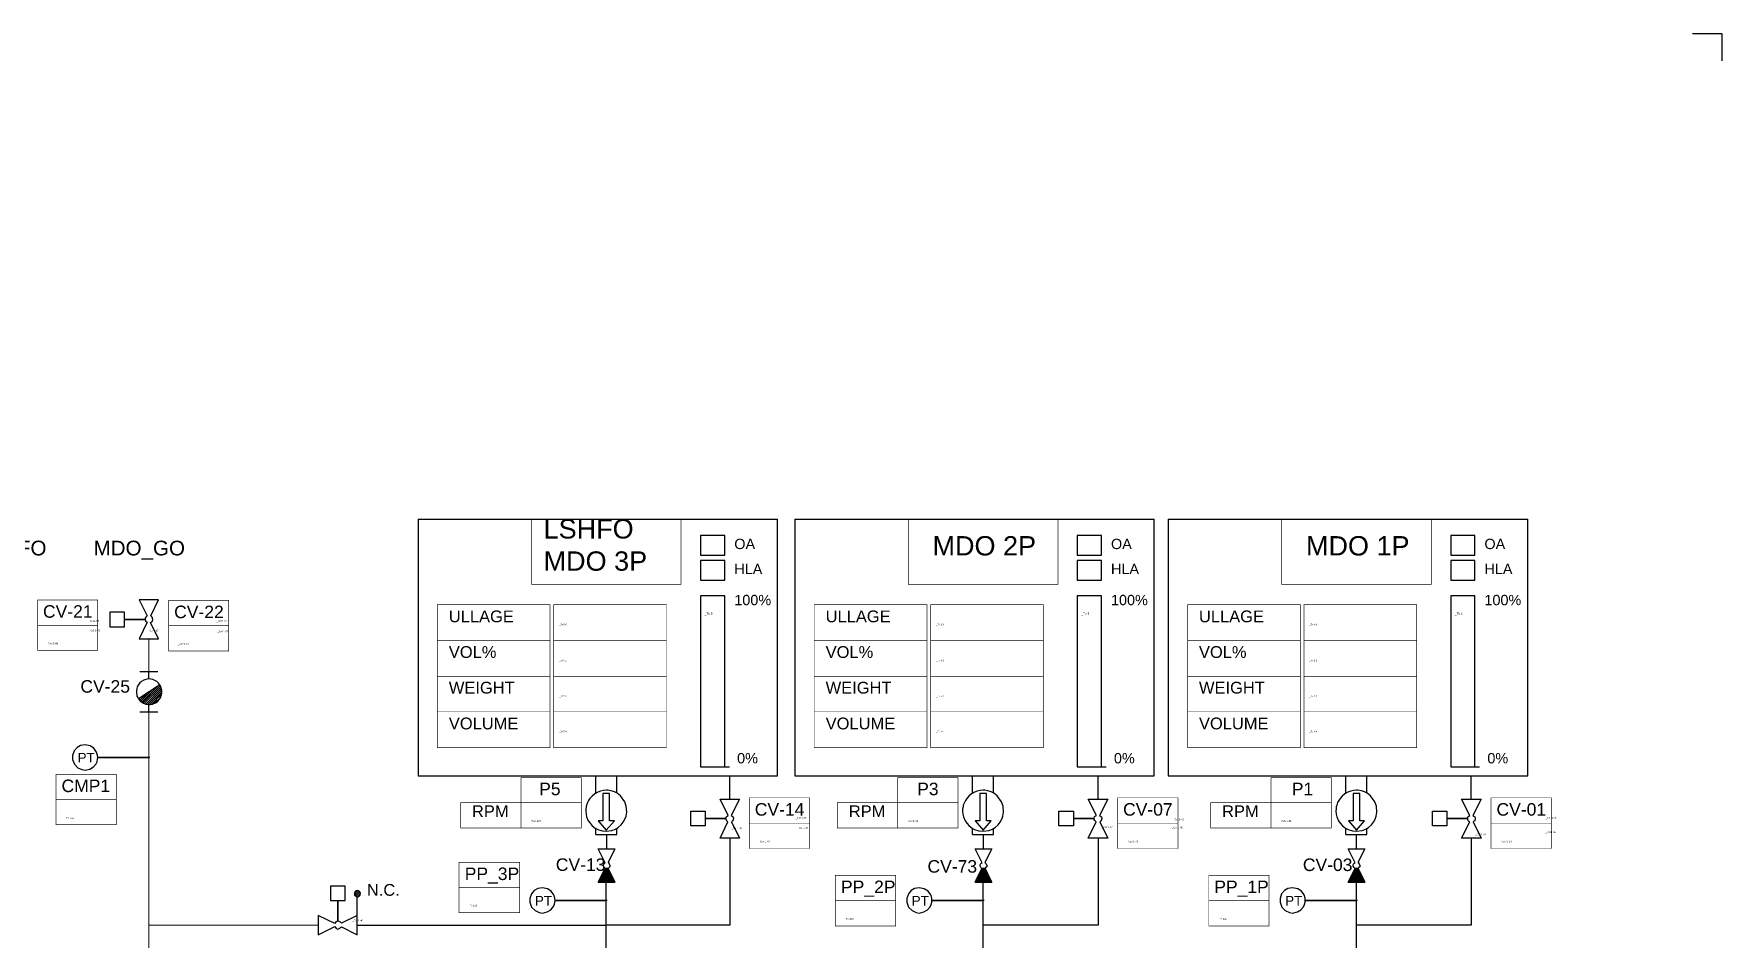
# Model space of a CAD drawing. Header units: millimetres. Extents: x 3560 to 26675, y 33959 to 46412.
# Drawn here: x 15218 to 26675, y 40264 to 46412 of the extents above; entities that cross this region are included whole.
import ezdxf
from ezdxf.enums import TextEntityAlignment as Align

# ---------------------------------------------------------------- set-up
doc = ezdxf.new("R2010")
doc.units = ezdxf.units.MM
for name, color, linetype in [('Alarm text', 1, 'Continuous'), ('Ballast', 80, 'Continuous'), ('Bar graph', 200, 'Continuous'), ('Control valve', 11, 'Continuous'), ('Free values', 80, 'Continuous'), ('Graph', 100, 'Continuous'), ('LSHFO lines', 50, 'Continuous'), ('MDO lines', 200, 'Continuous'), ('Object fields', 21, 'Continuous'), ('Objects not controlled', 40, 'Continuous'), ('Pumps', 130, 'Continuous'), ('TEKST', 7, 'Continuous'), ('Typical valve position', 1, 'Continuous')]:
    doc.layers.add(name, color=color, linetype=linetype)
for name, color, linetype, lineweight, plot in [('High Level Alarm', 30, 'Continuous', 25, False), ('Overfill Alarm', 1, 'Continuous', 25, False), ('Pressure transmitters', 30, 'Continuous', 25, False)]:
    doc.layers.add(name, color=color, linetype=linetype, lineweight=lineweight, plot=plot)
doc.styles.add('Arial', font='arial.ttf', dxfattribs={"height": 50})
doc.styles.get("Standard").update_dxf_attribs({"font": 'ARIAL.TTF'})

msp = doc.modelspace()

# ---------------------------------------------------------------- hatches: boundary and pattern name
at = {"layer": 'Objects not controlled'}
h = msp.add_hatch(dxfattribs=at)
h.set_pattern_fill('ANSI31', color=256, scale=3)
h.set_pattern_definition([(45, (842.656, 0), (-6.735192, 6.735192), [])])
h.paths.add_polyline_path([(15929, 41896), (15934, 41888), (15940, 41882), (15951, 41873), (15962, 41866), (15978, 41860), (15993, 41858), (16009, 41858), (16027, 41862), (16044, 41869), (16060, 41881), (16069, 41891), (16080, 41911), (16085, 41927), (16086, 41934), (16086, 41952), (16083, 41969), (16079, 41980), (16075, 41987), (16073, 41991)])
h = msp.add_hatch(dxfattribs=at)
h.set_pattern_fill('ANSI31', color=256, scale=36.0525, angle=-270)
h.set_pattern_definition([(135, (15871.1453, 32868.153), (-3.186621, -3.186621), [])])
h.paths.add_polyline_path([(19161, 40652), (19115, 40745), (19095, 40745), (19048, 40652)])
h = msp.add_hatch(dxfattribs=at)
h.set_pattern_fill('ANSI31', color=256, scale=36.0525, angle=-270)
h.set_pattern_definition([(135, (18427.8857, 32868.153), (-3.186621, -3.186621), [])])
h.paths.add_polyline_path([(21718, 40652), (21671, 40745), (21651, 40745), (21605, 40652)])
h = msp.add_hatch(dxfattribs=at)
h.set_pattern_fill('ANSI31', color=256, scale=36.0525, angle=-270)
h.set_pattern_definition([(135, (20959.3057, 32868.153), (-3.186621, -3.186621), [])])
h.paths.add_polyline_path([(24249, 40652), (24203, 40745), (24183, 40745), (24136, 40652)])
at = {"layer": 'Typical valve position'}
h = msp.add_hatch(dxfattribs=at)
h.set_pattern_fill('ANSI31', color=256, scale=3, angle=450)
h.set_pattern_definition([(135, (57308.4, 27154.368), (-6.735192, -6.735192), [])])
h.paths.add_polyline_path([(17411, 40553), (17413, 40553), (17417, 40553), (17423, 40555), (17427, 40558), (17432, 40564), (17433, 40569), (17434, 40575), (17432, 40582), (17430, 40585), (17427, 40588), (17424, 40591), (17421, 40593), (17416, 40594), (17410, 40593), (17406, 40592), (17401, 40590), (17398, 40587), (17396, 40584), (17394, 40579), (17393, 40575), (17393, 40571), (17393, 40568), (17395, 40564), (17397, 40561), (17399, 40558), (17402, 40556), (17405, 40554), (17409, 40553)])

# ---------------------------------------------------------------- linework, layer by layer
at = {"layer": 'Bar graph'}
for points in [[(19906, 41435), (19938, 41435)], [(22463, 41435), (22494, 41435)], [(24997, 41435), (25028, 41435)]]:
    msp.add_lwpolyline(points, dxfattribs=at)
at = {"layer": 'Control valve'}
for points in [[(16065, 42568), (15933, 42568), (15987, 42459), (15980, 42454), (15977, 42450), (15974, 42444), (15973, 42436), (15834, 42436), (15834, 42485), (15734, 42485), (15734, 42386), (15834, 42386), (15834, 42436), (15973, 42436), (15977, 42421), (15988, 42416), (15933, 42303), (16065, 42303), (16009, 42415), (16023, 42424), (16026, 42436), (16021, 42450), (16016, 42455), (16011, 42459)], [(20006, 40951), (19874, 40951), (19928, 41060), (19921, 41066), (19918, 41070), (19915, 41076), (19913, 41084), (19774, 41084), (19774, 41034), (19675, 41034), (19675, 41134), (19774, 41134), (19774, 41084), (19913, 41084), (19918, 41098), (19929, 41104), (19874, 41216), (20006, 41216), (19950, 41104), (19964, 41096), (19966, 41084), (19962, 41069), (19957, 41065), (19952, 41060)], [(22505, 40951), (22373, 40951), (22427, 41060), (22420, 41066), (22417, 41070), (22414, 41076), (22412, 41084), (22273, 41084), (22273, 41034), (22174, 41034), (22174, 41134), (22273, 41134), (22273, 41084), (22412, 41084), (22416, 41098), (22428, 41104), (22373, 41216), (22505, 41216), (22449, 41104), (22463, 41096), (22465, 41084), (22461, 41069), (22456, 41065), (22451, 41060)], [(25039, 40951), (24906, 40951), (24961, 41060), (24953, 41066), (24950, 41070), (24948, 41076), (24946, 41084), (24807, 41084), (24807, 41034), (24708, 41034), (24708, 41134), (24807, 41134), (24807, 41084), (24946, 41084), (24950, 41098), (24961, 41104), (24906, 41216), (25039, 41216), (24983, 41104), (24996, 41096), (24999, 41084), (24995, 41069), (24989, 41065), (24984, 41060)], [(17413, 40294), (17413, 40426), (17305, 40372), (17299, 40379), (17295, 40382), (17289, 40385), (17281, 40386), (17281, 40526), (17331, 40526), (17331, 40625), (17231, 40625), (17231, 40526), (17281, 40526), (17281, 40386), (17267, 40382), (17261, 40371), (17148, 40426), (17148, 40294), (17261, 40350), (17269, 40336), (17281, 40333), (17295, 40338), (17300, 40343), (17305, 40348)]]:
    msp.add_lwpolyline(points, close=True, dxfattribs=at)
at = {"layer": 'Defpoints'}
msp.add_lwpolyline([(26675, 46228), (26675, 46412), (26474, 46412)], dxfattribs=at)
at = {"layer": 'Graph'}
for points in [[(19742, 41434), (19906, 41434), (19906, 42595), (19742, 42595)], [(22298, 41434), (22463, 41434), (22463, 42595), (22298, 42595)], [(24832, 41434), (24997, 41434), (24997, 42595), (24832, 42595)]]:
    msp.add_lwpolyline(points, close=True, dxfattribs=at)
at = {"layer": 'High Level Alarm'}
for points in [[(19742, 42836), (19742, 42702), (19906, 42702), (19906, 42836), (19742, 42836)], [(22298, 42836), (22298, 42702), (22463, 42702), (22463, 42836), (22298, 42836)], [(24832, 42836), (24832, 42702), (24997, 42702), (24997, 42836), (24832, 42836)]]:
    msp.add_lwpolyline(points, close=True, dxfattribs=at)
at = {"layer": 'LSHFO lines'}
for points in [[(19105, 40877), (19105, 40975)], [(21661, 40877), (21661, 40975)], [(24193, 40877), (24193, 40975)]]:
    msp.add_lwpolyline(points, dxfattribs=at)
at = {"layer": 'MDO lines', "linetype": 'Continuous', "lineweight": 20}
for points in [[(15999, 42303), (15999, 42081)], [(15999, 41808), (15999, 36100)], [(17148, 40360), (15999, 40360)]]:
    msp.add_lwpolyline(points, dxfattribs=at)
at = {"layer": 'MDO lines'}
for points in [[(19940, 41216), (19940, 41374)], [(22439, 41216), (22439, 41374)], [(24972, 41216), (24972, 41374)], [(19940, 40951), (19940, 40360), (19102, 40360)], [(22439, 40951), (22439, 40360), (21659, 40360)], [(24972, 40951), (24972, 40360), (24193, 40360)], [(19102, 39750), (19102, 40652)], [(21659, 39708), (21659, 40652)], [(24193, 39708), (24193, 40652)], [(17413, 40360), (19102, 40360)]]:
    msp.add_lwpolyline(points, dxfattribs=at)
at = {"layer": 'Object fields'}
for points in [[(17825, 43116), (17825, 41374), (20264, 41374), (20264, 43116)], [(17825, 43116), (20264, 43116)], [(20382, 43116), (20382, 41374), (22821, 41374), (22821, 43116)], [(20382, 43116), (22821, 43116)], [(22916, 43116), (22916, 41374), (25355, 41374), (25355, 43116)], [(22916, 43116), (25355, 43116)]]:
    msp.add_lwpolyline(points, dxfattribs=at)
at = {"layer": 'Object fields', "const_width": 4.38}
for points in [[(19610, 43116), (18595, 43116), (18595, 42674), (19610, 42674), (19610, 43116)], [(22167, 43116), (21151, 43116), (21151, 42674), (22167, 42674), (22167, 43116)], [(24701, 43116), (23685, 43116), (23685, 42674), (24701, 42674), (24701, 43116)], [(15652, 42568), (15243, 42568), (15243, 42396), (15652, 42396), (15652, 42568)], [(16541, 42565), (16132, 42565), (16132, 42394), (16541, 42394), (16541, 42565)], [(18721, 42535), (17956, 42535), (17956, 42292), (18721, 42292), (18721, 42535)], [(19511, 42535), (18746, 42535), (18746, 42292), (19511, 42292), (19511, 42535)], [(21278, 42535), (20513, 42535), (20513, 42292), (21278, 42292), (21278, 42535)], [(22067, 42535), (21303, 42535), (21303, 42292), (22067, 42292), (22067, 42535)], [(23811, 42535), (23047, 42535), (23047, 42292), (23811, 42292), (23811, 42535)], [(24601, 42535), (23836, 42535), (23836, 42292), (24601, 42292), (24601, 42535)], [(15652, 42396), (15243, 42396), (15243, 42225), (15652, 42225), (15652, 42396)], [(16541, 42394), (16132, 42394), (16132, 42222), (16541, 42222), (16541, 42394)], [(18721, 42292), (17956, 42292), (17956, 42050), (18721, 42050), (18721, 42292)], [(19511, 42292), (18746, 42292), (18746, 42050), (19511, 42050), (19511, 42292)], [(21278, 42292), (20513, 42292), (20513, 42050), (21278, 42050), (21278, 42292)], [(22067, 42292), (21303, 42292), (21303, 42050), (22067, 42050), (22067, 42292)], [(23811, 42292), (23047, 42292), (23047, 42050), (23811, 42050), (23811, 42292)], [(24601, 42292), (23836, 42292), (23836, 42050), (24601, 42050), (24601, 42292)], [(18721, 42050), (17956, 42050), (17956, 41808), (18721, 41808), (18721, 42050)], [(19511, 42050), (18746, 42050), (18746, 41808), (19511, 41808), (19511, 42050)], [(21278, 42050), (20513, 42050), (20513, 41808), (21278, 41808), (21278, 42050)], [(22067, 42050), (21303, 42050), (21303, 41808), (22067, 41808), (22067, 42050)], [(23811, 42050), (23047, 42050), (23047, 41808), (23811, 41808), (23811, 42050)], [(24601, 42050), (23836, 42050), (23836, 41808), (24601, 41808), (24601, 42050)], [(18721, 41808), (17956, 41808), (17956, 41565), (18721, 41565), (18721, 41808)], [(19511, 41808), (18746, 41808), (18746, 41565), (19511, 41565), (19511, 41808)], [(21278, 41808), (20513, 41808), (20513, 41565), (21278, 41565), (21278, 41808)], [(22067, 41808), (21303, 41808), (21303, 41565), (22067, 41565), (22067, 41808)], [(23811, 41808), (23047, 41808), (23047, 41565), (23811, 41565), (23811, 41808)], [(24601, 41808), (23836, 41808), (23836, 41565), (24601, 41565), (24601, 41808)], [(15778, 41384), (15369, 41384), (15369, 41212), (15778, 41212), (15778, 41384)], [(18932, 41362), (18523, 41362), (18523, 41191), (18932, 41191), (18932, 41362)], [(21488, 41362), (21079, 41362), (21079, 41191), (21488, 41191), (21488, 41362)], [(24022, 41362), (23613, 41362), (23613, 41191), (24022, 41191), (24022, 41362)], [(15778, 41212), (15369, 41212), (15369, 41041), (15778, 41041), (15778, 41212)], [(18523, 41191), (18114, 41191), (18114, 41019), (18523, 41019), (18523, 41191)], [(18932, 41191), (18523, 41191), (18523, 41019), (18932, 41019), (18932, 41191)], [(20482, 41224), (20073, 41224), (20073, 41052), (20482, 41052), (20482, 41224)], [(21079, 41191), (20670, 41191), (20670, 41019), (21079, 41019), (21079, 41191)], [(21488, 41191), (21079, 41191), (21079, 41019), (21488, 41019), (21488, 41191)], [(22981, 41224), (22572, 41224), (22572, 41052), (22981, 41052), (22981, 41224)], [(23613, 41191), (23204, 41191), (23204, 41019), (23613, 41019), (23613, 41191)], [(24022, 41191), (23613, 41191), (23613, 41019), (24022, 41019), (24022, 41191)], [(25515, 41224), (25106, 41224), (25106, 41052), (25515, 41052), (25515, 41224)], [(20482, 41052), (20073, 41052), (20073, 40880), (20482, 40880), (20482, 41052)], [(22981, 41052), (22572, 41052), (22572, 40880), (22981, 40880), (22981, 41052)], [(25515, 41052), (25106, 41052), (25106, 40880), (25515, 40880), (25515, 41052)], [(18514, 40787), (18104, 40787), (18104, 40615), (18514, 40615), (18514, 40787)], [(21066, 40698), (20657, 40698), (20657, 40526), (21066, 40526), (21066, 40698)], [(23600, 40698), (23191, 40698), (23191, 40526), (23600, 40526), (23600, 40698)], [(18514, 40615), (18104, 40615), (18104, 40444), (18514, 40444), (18514, 40615)], [(21066, 40526), (20657, 40526), (20657, 40354), (21066, 40354), (21066, 40526)], [(23600, 40526), (23191, 40526), (23191, 40354), (23600, 40354), (23600, 40526)]]:
    msp.add_lwpolyline(points, dxfattribs=at)
at = {"layer": 'Objects not controlled'}
for points in [[(15938, 42081), (16060, 42081)], [(15999, 42031), (15999, 42081)], [(16075, 41987), (16071, 41994), (16065, 42002), (16052, 42014), (16040, 42021), (16025, 42027), (16012, 42030), (15999, 42031), (15988, 42030), (15979, 42028), (15964, 42023), (15948, 42013), (15937, 42004), (15927, 41990), (15920, 41977), (15916, 41965), (15914, 41953), (15914, 41938), (15916, 41925), (15918, 41915), (15923, 41905), (15925, 41901), (15932, 41891), (15942, 41880), (15951, 41873), (15962, 41866), (15978, 41860), (15993, 41858), (16010, 41858), (16024, 41861), (16044, 41869), (16055, 41877), (16069, 41891), (16077, 41904), (16083, 41919), (16086, 41934), (16086, 41952), (16083, 41969), (16079, 41980), (16075, 41987)], [(16073, 41991), (15929, 41896)], [(15999, 41808), (15999, 41858)], [(15938, 41808), (16060, 41808)], [(19161, 40652), (19048, 40652), (19095, 40745), (19088, 40750), (19083, 40760), (19083, 40770), (19087, 40779), (19095, 40783), (19048, 40877), (19161, 40877), (19115, 40785), (19118, 40783), (19123, 40776), (19127, 40765), (19127, 40756), (19119, 40748), (19115, 40745), (19120, 40733), (19129, 40716), (19138, 40698), (19161, 40652)], [(21718, 40652), (21605, 40652), (21651, 40745), (21645, 40750), (21639, 40760), (21639, 40770), (21644, 40779), (21652, 40783), (21605, 40877), (21718, 40877), (21671, 40785), (21674, 40783), (21680, 40776), (21684, 40765), (21684, 40756), (21676, 40748), (21671, 40745), (21677, 40733), (21686, 40716), (21694, 40698), (21718, 40652)], [(24249, 40652), (24136, 40652), (24183, 40745), (24177, 40750), (24171, 40760), (24171, 40770), (24175, 40779), (24184, 40783), (24136, 40877), (24249, 40877), (24203, 40785), (24206, 40783), (24211, 40776), (24215, 40765), (24215, 40756), (24207, 40748), (24203, 40745), (24209, 40733), (24217, 40716), (24226, 40698), (24249, 40652)]]:
    msp.add_lwpolyline(points, dxfattribs=at)
for points in [[(16073, 41991), (15929, 41896), (15934, 41888), (15940, 41882), (15951, 41873), (15962, 41866), (15978, 41860), (15993, 41858), (16008, 41858), (16027, 41862), (16044, 41869), (16060, 41881), (16069, 41891), (16080, 41911), (16085, 41927), (16086, 41934), (16087, 41943), (16085, 41960), (16083, 41969), (16079, 41980), (16075, 41987), (16073, 41991)], [(19115, 40745), (19095, 40745), (19048, 40652), (19161, 40652), (19115, 40745)], [(21671, 40745), (21651, 40745), (21605, 40652), (21718, 40652), (21671, 40745)], [(24203, 40745), (24183, 40745), (24136, 40652), (24249, 40652), (24203, 40745)]]:
    msp.add_lwpolyline(points, close=True, dxfattribs=at)
at = {"layer": 'Overfill Alarm'}
for points in [[(19742, 43005), (19742, 42872), (19906, 42872), (19906, 43005), (19742, 43005)], [(22298, 43005), (22298, 42872), (22463, 42872), (22463, 43005), (22298, 43005)], [(24832, 43005), (24832, 42872), (24997, 42872), (24997, 43005), (24832, 43005)]]:
    msp.add_lwpolyline(points, close=True, dxfattribs=at)
at = {"layer": 'Pressure transmitters'}
for points in [[(16006, 41499), (15652, 41499), (15651, 41513), (15644, 41535), (15626, 41561), (15600, 41578), (15566, 41585), (15534, 41579), (15511, 41565), (15492, 41543), (15481, 41512), (15481, 41485), (15493, 41453), (15517, 41428), (15544, 41416), (15566, 41413), (15598, 41419), (15622, 41434), (15640, 41455), (15647, 41469), (15651, 41486), (15652, 41499), (15999, 41499)], [(19109, 40528), (18755, 40528), (18754, 40542), (18747, 40565), (18729, 40590), (18704, 40607), (18669, 40614), (18637, 40608), (18614, 40594), (18595, 40572), (18584, 40541), (18584, 40515), (18596, 40482), (18620, 40458), (18647, 40445), (18669, 40442), (18702, 40449), (18725, 40463), (18743, 40484), (18750, 40499), (18754, 40515), (18755, 40528), (19102, 40528)], [(21666, 40528), (21312, 40528), (21311, 40542), (21304, 40565), (21286, 40590), (21260, 40607), (21226, 40614), (21193, 40608), (21171, 40594), (21152, 40572), (21141, 40541), (21141, 40515), (21153, 40482), (21177, 40458), (21204, 40445), (21226, 40442), (21258, 40449), (21282, 40463), (21300, 40484), (21307, 40499), (21311, 40515), (21312, 40528), (21659, 40528)], [(24200, 40528), (23845, 40528), (23844, 40542), (23837, 40565), (23819, 40590), (23794, 40607), (23759, 40614), (23727, 40608), (23704, 40594), (23685, 40572), (23674, 40541), (23674, 40515), (23687, 40482), (23710, 40458), (23738, 40445), (23759, 40442), (23792, 40449), (23816, 40463), (23833, 40484), (23840, 40499), (23844, 40515), (23845, 40528), (24193, 40528)]]:
    msp.add_lwpolyline(points, dxfattribs=at)
at = {"layer": 'Pumps'}
for points in [[(19031, 41255), (19031, 41374)], [(19031, 41374), (19174, 41374)], [(19031, 41374), (19174, 41374)], [(19174, 41256), (19174, 41374)], [(21588, 41255), (21588, 41374)], [(21588, 41374), (21730, 41374)], [(21588, 41374), (21730, 41374)], [(21730, 41256), (21730, 41374)], [(24121, 41255), (24121, 41374)], [(24121, 41374), (24264, 41374)], [(24121, 41374), (24264, 41374)], [(24264, 41256), (24264, 41374)], [(19080, 41253), (19080, 41068), (19048, 41068), (19102, 41005), (19157, 41068), (19125, 41068), (19125, 41253), (19080, 41253)], [(21637, 41253), (21637, 41068), (21605, 41068), (21659, 41005), (21714, 41068), (21682, 41068), (21682, 41253), (21637, 41253)], [(24170, 41253), (24170, 41068), (24138, 41068), (24193, 41005), (24247, 41068), (24215, 41068), (24215, 41253), (24170, 41253)], [(19031, 40975), (19031, 41017)], [(19174, 40975), (19174, 41017)], [(21588, 40975), (21588, 41017)], [(21730, 40975), (21730, 41017)], [(24121, 40975), (24121, 41017)], [(24264, 40975), (24264, 41017)], [(19031, 40975), (19174, 40975)], [(21588, 40975), (21730, 40975)], [(24121, 40975), (24264, 40975)]]:
    msp.add_lwpolyline(points, dxfattribs=at)
for points in [[(19102, 41275), (19083, 41274), (19064, 41270), (19044, 41262), (19024, 41251), (19006, 41236), (18991, 41220), (18982, 41206), (18975, 41192), (18969, 41175), (18966, 41163), (18963, 41146), (18963, 41136), (18965, 41113), (18969, 41095), (18980, 41069), (18992, 41051), (19007, 41035), (19028, 41019), (19045, 41009), (19074, 41000), (19102, 40997), (19141, 41002), (19166, 41012), (19184, 41023), (19204, 41041), (19218, 41058), (19229, 41079), (19237, 41099), (19241, 41127), (19238, 41167), (19228, 41197), (19199, 41237), (19176, 41255), (19158, 41264), (19135, 41271), (19113, 41275), (19102, 41275)], [(21659, 41275), (21640, 41274), (21620, 41270), (21601, 41262), (21581, 41251), (21562, 41236), (21548, 41220), (21539, 41206), (21532, 41192), (21525, 41175), (21523, 41163), (21520, 41146), (21520, 41136), (21522, 41113), (21526, 41095), (21537, 41069), (21549, 41051), (21564, 41035), (21584, 41019), (21602, 41009), (21631, 41000), (21659, 40997), (21698, 41002), (21722, 41012), (21741, 41023), (21761, 41041), (21775, 41058), (21786, 41079), (21793, 41099), (21798, 41127), (21795, 41167), (21784, 41197), (21755, 41237), (21732, 41255), (21714, 41264), (21692, 41271), (21670, 41275), (21659, 41275)], [(24193, 41275), (24174, 41274), (24154, 41270), (24134, 41262), (24114, 41251), (24096, 41236), (24082, 41220), (24072, 41206), (24065, 41192), (24059, 41175), (24056, 41163), (24054, 41146), (24053, 41136), (24055, 41113), (24060, 41095), (24071, 41069), (24082, 41051), (24097, 41035), (24118, 41019), (24136, 41009), (24165, 41000), (24193, 40997), (24232, 41002), (24256, 41012), (24274, 41023), (24295, 41041), (24308, 41058), (24320, 41079), (24327, 41099), (24332, 41127), (24329, 41167), (24318, 41197), (24289, 41237), (24266, 41255), (24248, 41264), (24226, 41271), (24203, 41275), (24193, 41275)]]:
    msp.add_lwpolyline(points, close=True, dxfattribs=at)
at = {"layer": 'Typical valve position'}
msp.add_lwpolyline([(17413, 40553), (17417, 40553), (17423, 40555), (17427, 40558), (17432, 40564), (17433, 40569), (17434, 40575), (17432, 40582), (17430, 40585), (17427, 40588), (17424, 40591), (17421, 40593), (17416, 40594), (17410, 40593), (17406, 40592), (17401, 40590), (17398, 40587), (17396, 40584), (17394, 40579), (17393, 40575), (17393, 40571), (17393, 40568), (17395, 40564), (17397, 40561), (17399, 40558), (17402, 40556), (17405, 40554), (17409, 40553), (17411, 40553), (17413, 40553)], close=True, dxfattribs=at)
msp.add_lwpolyline([(17413, 40426), (17413, 40553)], dxfattribs=at)

# ---------------------------------------------------------------- texts
at = {"layer": 'Alarm text', "insert": (17478, 40639), "char_height": 80, "attachment_point": 1}
msp.add_mtext_dynamic_manual_height_columns('N.C.', width=301.66, gutter_width=12.5, heights=[0], dxfattribs=at)
at = {"layer": 'Ballast', "linetype": 'Continuous', "style": 'Arial'}
for s, p in [('_Col 1-66', (15588, 42419)), ('_Col 1-67', (16457, 42420)), ('_Cov 1-66', (15305, 42267)), ('_Col 1-66', (15593, 42355)), ('_Col 1-67', (15992, 42353)), ('_Col 1-67', (16464, 42347)), ('_Cov 1-67', (16194, 42264)), ('_Fv 112', (15430, 41083)), ('_Cov 1-61', (18584, 41061)), ('_Col 1-47', (19952, 41012)), ('_Col 1-47', (20387, 41082)), ('_Col 1-47', (20400, 41015)), ('_Cov 1-61', (21141, 41061)), ('_Col 1-42', (22464, 41019)), ('_Col 1-42', (22942, 41017)), ('_Col 1-42', (22948, 41072)), ('_Cov 1-61', (23675, 41061)), ('_Col 1-38', (25476, 41082)), ('_Cov 1-47', (20135, 40922)), ('_Cov 1-42', (22634, 40922)), ('_Col 1-38', (24999, 40969)), ('_Cov 1-38', (25167, 40922)), ('_Col 1-38', (25474, 40985)), ('_Fv 104', (18166, 40486)), ('_Col 1-46', (17379, 40385)), ('_Fv 102', (20719, 40397)), ('_Fv 100', (23253, 40397))]:
    msp.add_text(s, height=12, dxfattribs=at).set_placement(p)
at = {"layer": 'Ballast', "linetype": 'Continuous', "width": 304.77, "attachment_point": 1, "style": 'Arial'}
for s, insert, char_height in [('CV-21', (15280, 42532), 85), ('CV-22', (16170, 42529), 85), ('CV-25', (15534, 42023), 85), ('PT', (15515, 41529), 65), ('CMP1', (15406, 41348), 85), ('P5', (18647, 41327), 85), ('P3', (21212, 41327), 85), ('P1', (23754, 41327), 85), ('CV-14', (20110, 41188), 85), ('CV-07', (22609, 41188), 85), ('CV-01', (25143, 41188), 85), ('CV-13', (18760, 40813), 85), ('CV-73', (21282, 40801), 85), ('CV-03', (23829, 40812), 85), ('PP_3P', (18142, 40751), 85), ('PP_2P', (20695, 40662), 85), ('PP_1P', (23228, 40662), 85), ('PT', (18618, 40558), 65), ('PT', (21175, 40558), 65), ('PT', (23709, 40558), 65)]:
    msp.add_mtext(s, dxfattribs=dict(at, insert=insert, char_height=char_height))
at = {"layer": 'Bar graph', "linetype": 'Continuous', "style": 'Arial'}
for s, p in [('_Tb 5', (19769, 42476, 0)), ('_Tb 3', (22326, 42476, 0)), ('_Tb 1', (24860, 42476, 0))]:
    msp.add_text(s, height=15, dxfattribs=at).set_placement(p, align=Align.MIDDLE_LEFT)
at = {"layer": 'Free values', "linetype": 'Continuous', "style": 'Arial'}
for s, p in [('_Tv 5-0', (18783, 42395, 0)), ('_Tv 3-0', (21340, 42395, 0)), ('_Tv 1-0', (23874, 42395, 0)), ('_Tv 5-1', (18783, 42152, 0)), ('_Tv 3-1', (21340, 42152, 0)), ('_Tv 1-1', (23874, 42152, 0)), ('_Tv 5-3', (18783, 41910, 0)), ('_Tv 3-3', (21340, 41910, 0)), ('_Tv 1-3', (23874, 41910, 0)), ('_Tv 5-4', (18783, 41668, 0)), ('_Tv 3-4', (21340, 41668, 0)), ('_Tv 1-4', (23874, 41668, 0))]:
    msp.add_text(s, height=11, dxfattribs=at).set_placement(p)
at = {"layer": 'TEKST', "attachment_point": 1}
for s, width, insert, char_height in [('LSHFO\\PMDO 3P', 1041.98, (18677, 43116), 131.2), ('LSHFO', 301.66, (14838, 42970), 100), ('MDO_GO', 301.66, (15623, 42970), 100), ('OA', 150, (19971, 42983), 70), ('MDO 2P', 808.84, (21316, 43001), 131.2), ('OA', 150, (22527, 42983), 70), ('MDO 1P', 808.84, (23850, 43001), 131.2), ('OA', 150, (25061, 42983), 70), ('HLA', 150, (19971, 42813), 70), ('HLA', 150, (22527, 42813), 70), ('HLA', 150, (25061, 42813), 70), ('100%', 150, (19971, 42602), 70), ('100%', 150, (22527, 42602), 70), ('100%', 150, (25061, 42602), 70), ('ULLAGE', 1005.08, (18034, 42496), 80), ('ULLAGE', 1005.08, (20591, 42496), 80), ('ULLAGE', 1005.08, (23124, 42496), 80), ('VOL%', 1005.08, (18034, 42254), 80), ('VOL%', 1005.08, (20591, 42254), 80), ('VOL%', 1005.08, (23124, 42254), 80), ('WEIGHT', 1005.08, (18034, 42012), 80), ('WEIGHT', 1005.08, (20591, 42012), 80), ('WEIGHT', 1005.08, (23124, 42012), 80), ('VOLUME', 1005.08, (18034, 41769), 80), ('VOLUME', 1005.08, (20591, 41769), 80), ('VOLUME', 1005.08, (23124, 41769), 80), ('0%', 150, (19990, 41528), 70), ('0%', 150, (22547, 41528), 70), ('0%', 150, (25081, 41528), 70), ('RPM', 1005.08, (18191, 41173), 80), ('RPM', 1005.08, (20748, 41173), 80), ('RPM', 1005.08, (23281, 41173), 80)]:
    msp.add_mtext_dynamic_manual_height_columns(s, width=width, gutter_width=12.5, heights=[0], dxfattribs=dict(at, insert=insert, char_height=char_height))

doc.saveas('drawing.dxf')
